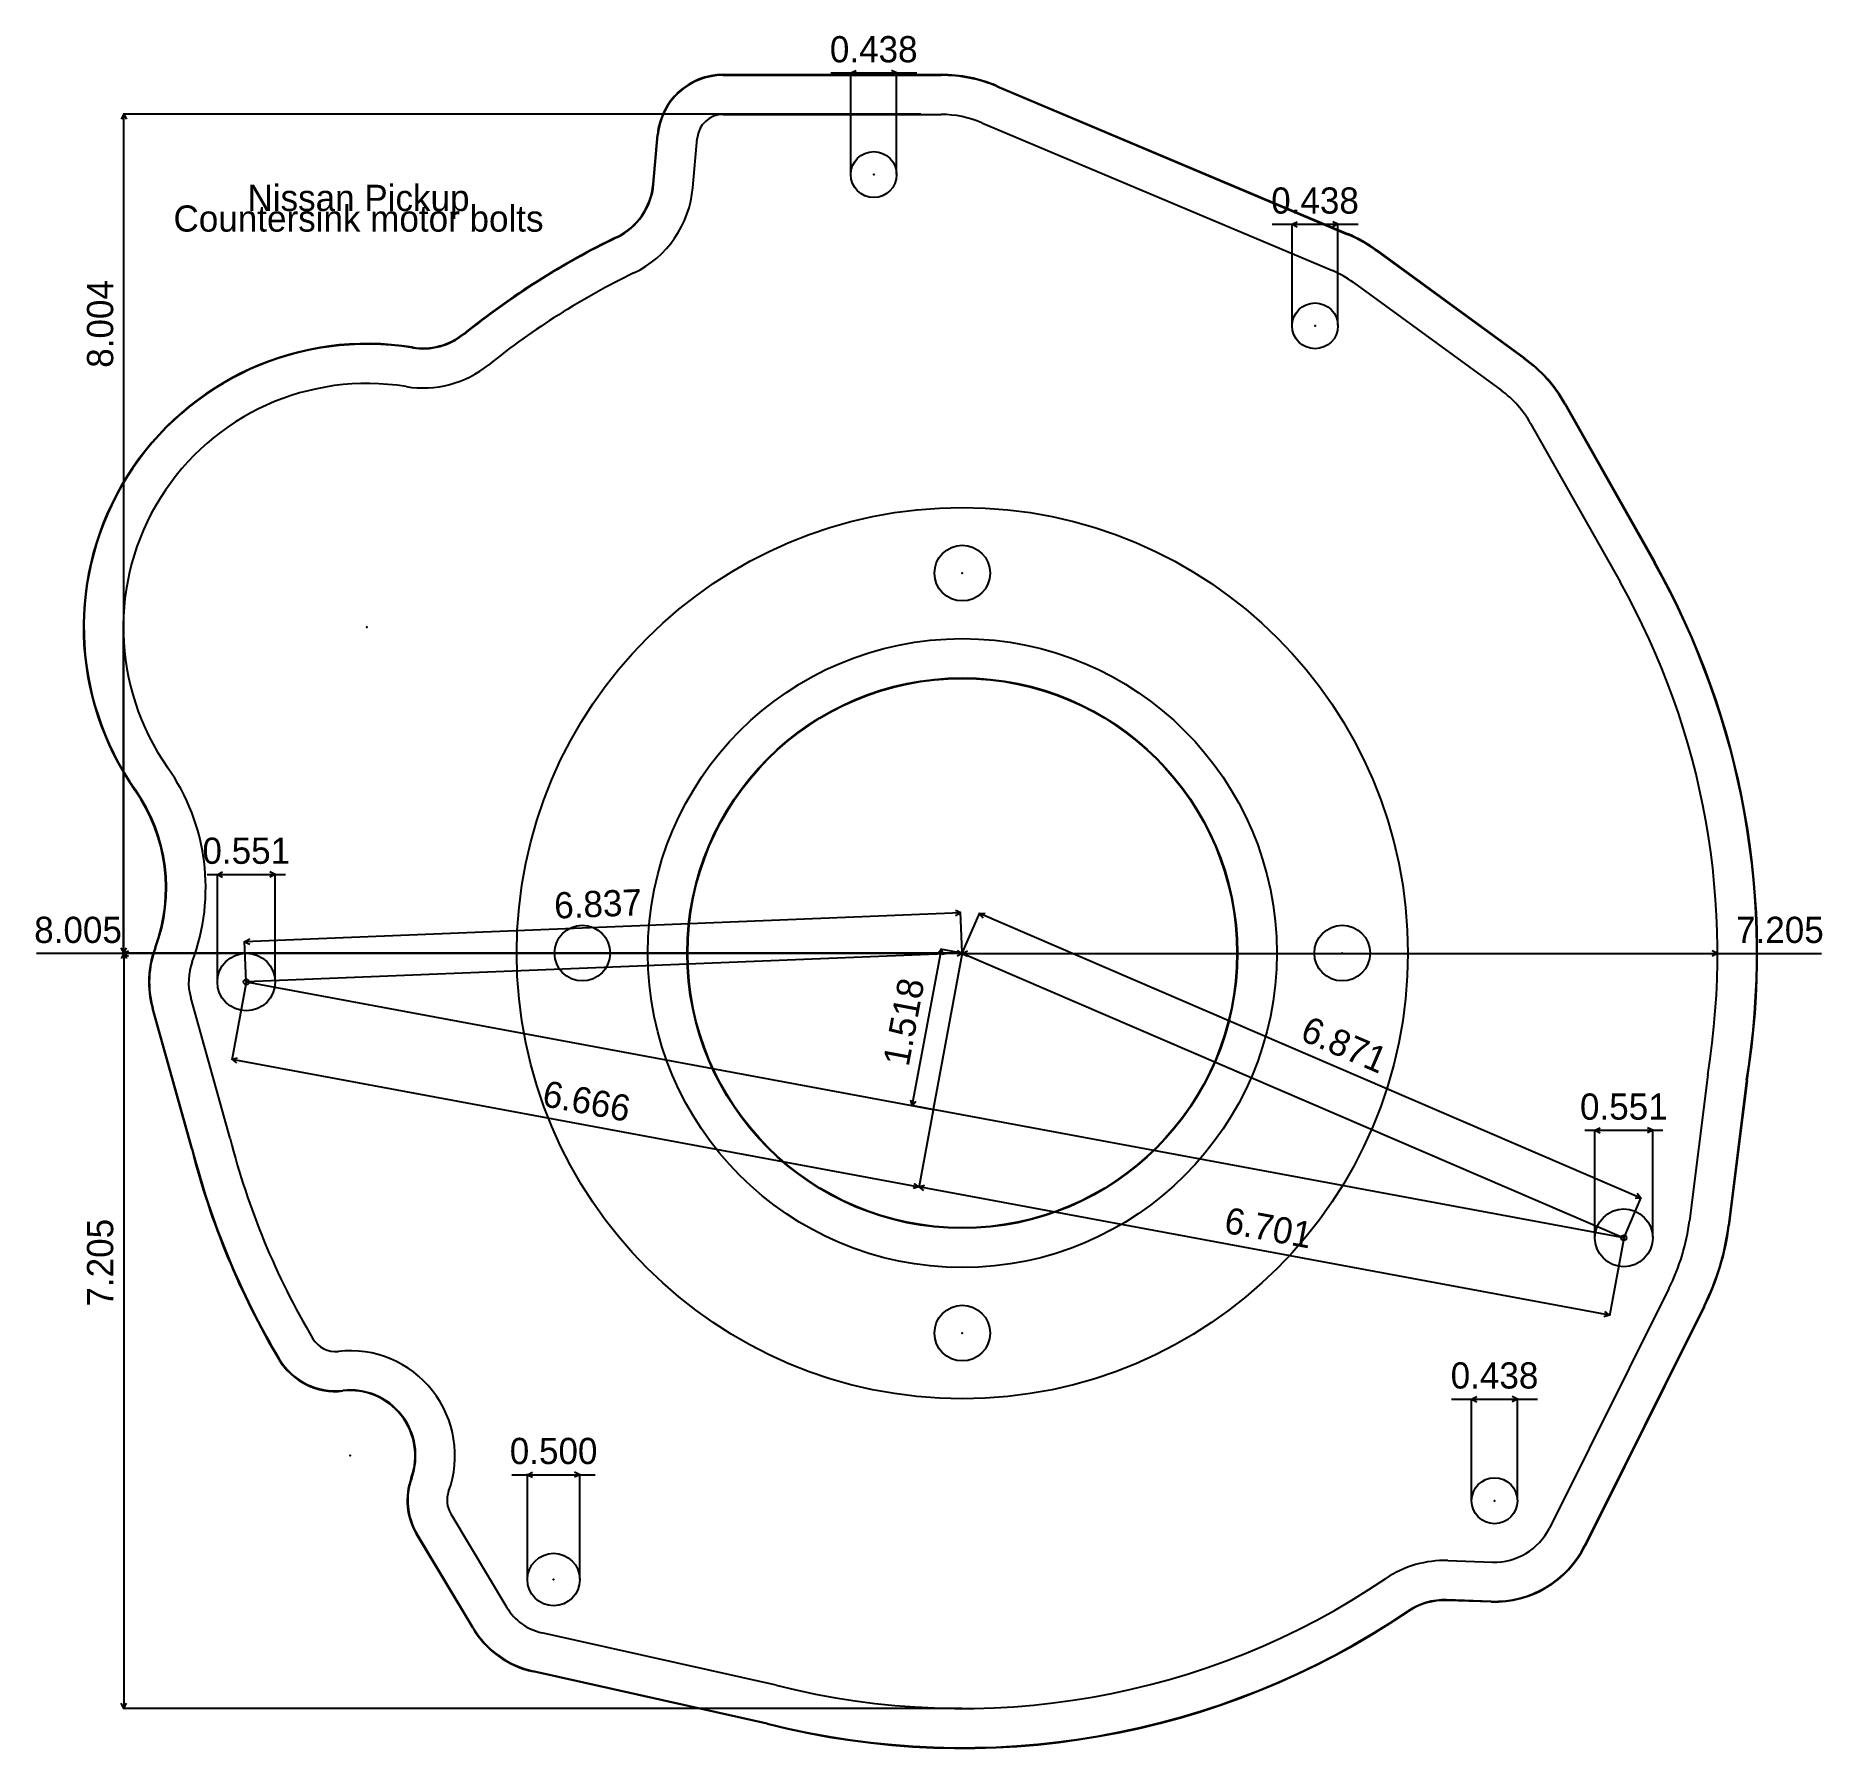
# Model space of a CAD drawing. Extents: x -8.8 to 8.2, y -7.6 to 8.8.
import ezdxf
from ezdxf.enums import TextEntityAlignment as Align

# ---------------------------------------------------------------- set-up
doc = ezdxf.new("R2010")
doc.units = 0

msp = doc.modelspace()

# ---------------------------------------------------------------- linework, layer by layer
at = {"layer": 'CAM', "color": 7, "linetype": 'CONTINUOUS'}
for p, q in [((-2.280917, 8.38), (-0.20227, 8.38)), ((-2.280917, 8.375), (-0.20227, 8.375)), ((0.33211, 8.266911), (3.676372, 6.856308)), ((0.334053, 8.271518), (3.678316, 6.860915)), ((-2.949639, 7.33491), (-2.90852, 7.804908)), ((-2.944658, 7.334475), (-2.903539, 7.804472)), ((3.952402, 6.70019), (5.360918, 5.672569)), ((3.955349, 6.70423), (5.363865, 5.676608)), ((5.747983, 5.237555), (6.601355, 3.725388)), ((5.752338, 5.240013), (6.605709, 3.727845)), ((-7.352045, -1.865384), (-7.726727, -0.525946)), ((-7.347214, -1.864096), (-7.721911, -0.524599)), ((7.482345, -1.212814), (7.308926, -2.599814)), ((7.487295, -1.213525), (7.313887, -2.600434)), ((7.077526, -3.365316), (5.9366, -5.652481)), ((7.082001, -3.367547), (5.941075, -5.654712)), ((-4.671198, -6.437707), (-5.206, -5.544243)), ((-4.666908, -6.435139), (-5.20171, -5.541675)), ((5.045879, -6.188434), (4.620544, -6.174466)), ((5.046043, -6.183437), (4.620708, -6.169469)), ((-1.862821, -7.352695), (-4.095252, -6.853808)), ((-1.861661, -7.347831), (-4.094162, -6.848928))]:
    msp.add_line(p, q, dxfattribs=at)
for centre, radius in [((0, 0), 2.625), ((0, 0), 2.62), ((-6.831107, -0.275414), 0.0256), ((6.31121, -2.715944), 0.0256)]:
    msp.add_circle(centre, radius, dxfattribs=at)
for centre, radius, start, end in [((-2.280917, 7.75), 0.63, 90, 175), ((-2.280917, 7.75), 0.625, 90, 175), ((-0.20227, 7), 1.38, 67.130089, 90), ((-0.20227, 7), 1.375, 67.130089, 90), ((-3.56728, 7.388947), 0.62, 295.770599, 355), ((-3.56728, 7.388947), 0.625, 295.770599, 355), ((0, 0), 7.585, 115.770599, 128.839403), ((0, 0), 7.58, 115.770599, 128.839403), ((3.141992, 5.589397), 1.375, 53.886342, 67.130089), ((3.141992, 5.589397), 1.38, 53.886342, 67.130089), ((-5.679713, 3.109097), 2.705, 80.757619, 215.10463), ((-5.679713, 3.109097), 2.7, 80.757619, 215.10463), ((-5.145681, 6.390931), 0.625, 260.757619, 308.839403), ((-5.145681, 6.390931), 0.62, 260.757619, 308.839403), ((4.550508, 4.561776), 1.375, 29.437637, 53.886342), ((4.550508, 4.561776), 1.38, 29.437637, 53.886342), ((0, 0), 7.58, 350.792995, 389.437637), ((0, 0), 7.585, 350.793681, 389.437637), ((-9.21801, 0.621913), 1.62, 339.396846, 395.10463), ((-9.21801, 0.621913), 1.625, 339.396846, 395.10463), ((-6.831107, -0.275414), 0.93, 159.396846, 195.627919), ((-6.831107, -0.275414), 0.925, 159.396846, 195.627919), ((0, 0), 7.585, 194.236842, 210.700366), ((0, 0), 7.58, 194.236384, 210.700366), ((4.952275, -2.305159), 2.375, 333.488215, 352.873208), ((4.952275, -2.305159), 2.38, 333.488215, 352.873208), ((-5.98025, -3.550864), 0.63, 210.700366, 276.442683), ((-5.98025, -3.550864), 0.625, 210.700366, 276.442683), ((-5.839988, -4.79297), 0.625, 339.991034, 456.442683), ((-5.839988, -4.79297), 0.62, 339.991034, 456.442683), ((-4.665439, -5.220679), 0.63, 159.991034, 210.903543), ((-4.665439, -5.220679), 0.625, 159.991034, 210.903543), ((5.077552, -5.223954), 0.965, 268.119116, 333.488215), ((5.077552, -5.223954), 0.96, 268.119116, 333.488215), ((0, 0), 7.585, 255.783136, 304.10128), ((0, 0), 7.58, 255.782601, 304.10128), ((4.600195, -6.794132), 0.625, 88.119116, 124.10128), ((4.600195, -6.794132), 0.62, 88.119116, 124.10128), ((-3.898968, -5.975472), 0.9, 210.903543, 257.402937), ((-3.898968, -5.975472), 0.895, 210.903543, 257.402937)]:
    msp.add_arc(centre, radius, start, end, dxfattribs=at)
at = {"layer": 'Default', "color": 7, "linetype": 'CONTINUOUS'}
for p, q in [((-2.280917, 8), (-0.20227, 8)), ((0.18637, 7.92139), (3.530632, 6.510787)), ((-2.571085, 7.301791), (-2.529966, 7.771789)), ((3.731381, 6.397247), (5.139897, 5.369625)), ((5.421399, 5.053252), (6.274771, 3.541084)), ((0, 0), (-6.831107, -0.275414)), ((0, 0), (-0.277155, -1.492484)), ((0, 0), (6.31121, -2.715944)), ((-6.831107, -0.275414), (-0.277155, -1.492484)), ((-6.984834, -1.767516), (-7.360775, -0.423578)), ((7.111097, -1.159448), (6.936823, -2.55329)), ((6.31121, -2.715944), (-0.277155, -1.492484)), ((6.74196, -3.197922), (5.601034, -5.485087)), ((-4.879948, -5.349078), (-4.345146, -6.242541)), ((4.633016, -5.794671), (5.058351, -5.808639)), ((-1.774635, -6.983029), (-4.012377, -6.482955))]:
    msp.add_line(p, q, dxfattribs=at)
for centre, radius in [((-0.845143, 7.427069), 0.21875), ((3.365014, 5.98372), 0.21875), ((-6.831107, -0.275414), 0.2756), ((6.31121, -2.715944), 0.2756), ((5.077552, -5.223954), 0.21875), ((-3.898968, -5.975472), 0.25)]:
    msp.add_circle(centre, radius, dxfattribs=at)
at = {"layer": 'Default', "color": 9, "linetype": 'CONTINUOUS'}
for centre, radius in [((0, 0), 4.251), ((0, 3.625), 0.265625), ((0, 0), 3), ((-3.625, 0), 0.265625), ((3.625, 0), 0.265625), ((0, -3.625), 0.265625)]:
    msp.add_circle(centre, radius, dxfattribs=at)
at = {"layer": 'Default', "color": 7, "linetype": 'CONTINUOUS'}
for centre, radius, start, end in [((-2.280917, 7.75), 0.25, 90, 175), ((-0.20227, 7), 1, 67.130089, 90), ((-3.56728, 7.388947), 1, 295.770599, 355), ((0, 0), 7.205, 115.770599, 128.839403), ((3.141992, 5.589397), 1, 53.886342, 67.130089), ((-5.145681, 6.390931), 1, 260.757619, 308.839403), ((-5.679713, 3.109097), 2.325, 80.757619, 215.10463), ((4.550508, 4.561776), 1, 29.437637, 53.886342), ((0, 0), 7.205, 350.739541, 389.437637), ((-9.21801, 0.621913), 2, 339.396846, 395.10463), ((-6.831107, -0.275414), 0.55, 159.396846, 195.627919), ((0, 0), 7.205, 194.200628, 210.700366), ((4.952275, -2.305159), 2, 333.488215, 352.873208), ((-5.98025, -3.550864), 0.25, 210.700366, 276.442683), ((-5.839988, -4.79297), 1, 339.991034, 456.442683), ((-4.665439, -5.220679), 0.25, 159.991034, 210.903543), ((5.077552, -5.223954), 0.585, 268.119116, 333.488215), ((4.600195, -6.794132), 1, 88.119116, 124.10128), ((0, 0), 7.205, 255.740966, 304.10128), ((-3.898968, -5.975472), 0.52, 210.903543, 257.402937)]:
    msp.add_arc(centre, radius, start, end, dxfattribs=at)
at = {"layer": 'Default', "color": 7}
for p in [(-0.845143, 7.427069), (3.365014, 5.98372), (-5.679713, 3.109097), (0, 0), (-6.831107, -0.275414), (-0.277155, -1.492484), (6.31121, -2.715944), (-5.839988, -4.79297), (5.077552, -5.223954), (-3.898968, -5.975472)]:
    msp.add_point(p, dxfattribs=at)
at = {"layer": 'Default', "color": 9}
for p in [(0, 3.625), (-3.625, 0), (0, 0), (3.625, 0), (0, -3.625)]:
    msp.add_point(p, dxfattribs=at)
at = {"layer": 'DIM', "color": 7, "linetype": 'CONTINUOUS'}
for p, q in [((-1.255303, 8.395819), (-0.434983, 8.395819)), ((-1.063893, 8.395819), (-1.013893, 8.420819)), ((-1.063893, 7.432149), (-1.063893, 8.403439)), ((-1.063893, 8.395819), (-1.013893, 8.370819)), ((-0.626393, 8.395819), (-0.676393, 8.420819)), ((-0.626393, 8.395819), (-0.676393, 8.370819)), ((-0.626393, 7.432149), (-0.626393, 8.403439)), ((-7.999124, 8.004138), (-8.024124, 7.954138)), ((-0.395836, 8.004138), (-8.006744, 8.004138)), ((-7.999124, 0), (-7.999124, 8.004138)), ((-7.999124, 8.004138), (-7.974124, 7.954138)), ((2.954854, 6.95247), (3.775174, 6.95247)), ((3.146264, 6.95247), (3.196264, 6.97747)), ((3.146264, 5.9888), (3.146264, 6.96009)), ((3.146264, 6.95247), (3.196264, 6.92747)), ((3.583764, 6.95247), (3.533764, 6.97747)), ((3.583764, 6.95247), (3.533764, 6.92747)), ((3.583764, 5.9888), (3.583764, 6.96009)), ((-8.004713, 3.104017), (-8.004713, -0.012291)), ((-7.203768, 0.750186), (-6.458448, 0.750186)), ((-7.106708, 0.750186), (-7.056708, 0.775186)), ((-7.106708, -0.270334), (-7.106708, 0.757806)), ((-7.106708, 0.750186), (-7.056708, 0.725186)), ((-6.555508, 0.750186), (-6.605508, 0.775186)), ((-6.555508, 0.750186), (-6.605508, 0.725186)), ((-6.555508, -0.270334), (-6.555508, 0.757806)), ((-0.015451, 0.383225), (-6.846558, 0.107811)), ((-0.015451, 0.383225), (-0.066417, 0.40619)), ((-0.015451, 0.383225), (-0.064403, 0.356231)), ((-0.000205, 0.005076), (-0.015758, 0.390839)), ((0.002008, 0.004666), (0.165967, 0.385668)), ((0.162955, 0.378669), (0.218765, 0.381868)), ((6.474165, -2.337276), (0.162955, 0.378669)), ((0.162955, 0.378669), (0.199001, 0.33594)), ((-7.999124, 0), (-8.024124, 0.05)), ((-7.999124, 0), (-8.024124, -0.05)), ((-0.00508, 0), (-8.006744, 0)), ((-0.00508, 0), (-8.006744, 0)), ((-8.004713, -0.004671), (-7.954713, 0.020329)), ((-7.999124, 0), (-7.974124, 0.05)), ((-7.999124, 0), (-7.999124, -7.205)), ((-7.999124, 0), (-7.974124, -0.05)), ((-6.831312, -0.270339), (-6.846865, 0.115424)), ((-6.846558, 0.107811), (-6.797606, 0.134805)), ((-6.846558, 0.107811), (-6.795592, 0.084845)), ((-0.476865, -1.455398), (-0.199711, 0.037086)), ((-0.199711, 0.037086), (-0.233419, -0.007509)), ((-0.004995, 0.000928), (-0.207203, 0.038478)), ((-0.199711, 0.037086), (-0.18426, -0.016638)), ((0, -0.004671), (-0.05, 0.020329)), ((0, -0.004671), (0.05, 0.020329)), ((7.205, -0.004671), (7.155, 0.020329)), ((0, -0.004671), (-8.833628, -0.004671)), ((-8.004713, -0.004671), (-7.954713, -0.029671)), ((0, -0.004671), (-0.05, -0.029671)), ((0, -0.004671), (8.197732, -0.004671)), ((0, -0.004671), (0.05, -0.029671)), ((0, -0.00508), (0, -0.012291)), ((0, -0.00508), (0, -0.012291)), ((7.205, -0.004671), (7.155, -0.029671)), ((7.205, -0.00508), (7.205, -0.012291)), ((-6.832035, -0.280409), (-6.969433, -1.0203)), ((-6.968041, -1.012808), (-6.914317, -0.997357)), ((-6.968041, -1.012808), (-0.414088, -2.229878)), ((-6.968041, -1.012808), (-6.923446, -1.046517)), ((-0.476865, -1.455398), (-0.492316, -1.401674)), ((-0.282149, -1.491557), (-0.484357, -1.454007)), ((-0.476865, -1.455398), (-0.443157, -1.410803)), ((-0.278082, -1.497479), (-0.41548, -2.23737)), ((-0.278082, -1.497479), (-0.41548, -2.23737)), ((5.93855, -1.690344), (6.68387, -1.690344)), ((6.03561, -1.690344), (6.08561, -1.665344)), ((6.03561, -2.710864), (6.03561, -1.682724)), ((6.03561, -1.690344), (6.08561, -1.715344)), ((6.58681, -1.690344), (6.53681, -1.665344)), ((6.58681, -1.690344), (6.53681, -1.715344)), ((6.58681, -2.710864), (6.58681, -1.682724)), ((-0.414088, -2.229878), (-0.458684, -2.196169)), ((-0.414088, -2.229878), (-0.360364, -2.214427)), ((-0.414088, -2.229878), (-0.467812, -2.245329)), ((6.174276, -3.453338), (-0.414088, -2.229878)), ((-0.414088, -2.229878), (-0.369493, -2.263587)), ((6.313218, -2.711278), (6.477177, -2.330276)), ((6.474165, -2.337276), (6.418355, -2.340475)), ((6.474165, -2.337276), (6.438119, -2.294547)), ((6.310282, -2.720939), (6.172885, -3.46083)), ((6.174276, -3.453338), (6.120552, -3.468789)), ((6.174276, -3.453338), (6.129681, -3.419629)), ((4.667391, -4.255204), (5.487711, -4.255204)), ((4.858801, -4.255204), (4.908801, -4.230204)), ((4.858801, -5.218874), (4.858801, -4.247584)), ((4.858801, -4.255204), (4.908801, -4.280204)), ((5.296301, -4.255204), (5.246301, -4.230204)), ((5.296301, -4.255204), (5.246301, -4.280204)), ((5.296301, -5.218874), (5.296301, -4.247584)), ((-4.296628, -4.975472), (-3.501308, -4.975472)), ((-4.148968, -4.975472), (-4.098968, -4.950472)), ((-4.148968, -5.970392), (-4.148968, -4.967852)), ((-4.148968, -4.975472), (-4.098968, -5.000472)), ((-3.648968, -4.975472), (-3.698968, -4.950472)), ((-3.648968, -4.975472), (-3.698968, -5.000472)), ((-3.648968, -5.970392), (-3.648968, -4.967852)), ((-7.999124, -7.205), (-8.024124, -7.155)), ((-7.999124, -7.205), (-7.974124, -7.155)), ((-0.00508, -7.205), (-8.006744, -7.205))]:
    msp.add_line(p, q, dxfattribs=at)

# ---------------------------------------------------------------- texts
at = {"layer": 'DIM', "color": 7}
for s, p in [('0.438', (-0.845143, 8.49742)), ('Nissan Pickup', (-5.760298, 7.079214)), ('0.438', (3.365014, 7.05407)), ('Countersink motor bolts', (-5.760298, 6.882363)), ('0.551', (-6.831108, 0.851786)), ('8.005', (-8.435968, 0.096929)), ('7.205', (7.800072, 0.096929)), ('0.551', (6.31121, -1.588745)), ('0.438', (5.077551, -4.153604)), ('0.500', (-3.898968, -4.873872))]:
    msp.add_text(s, height=0.25, dxfattribs=at).set_placement(p, align=Align.CENTER)
for s, rotation, p in [('8.004', 90.000003, (-8.100724, 6.001935)), ('6.837', 2.308781, (-3.470928, 0.345591)), ('1.518', 79.480002, (-0.43602, -0.678971)), ('6.871', -23.283978, (3.595243, -0.987762)), ('6.666', -10.52, (-3.606273, -1.533752)), ('7.205', 90.000003, (-8.100724, -2.953369)), ('6.701', -10.519995, (2.898644, -2.741716))]:
    msp.add_text(s, height=0.25, rotation=rotation, dxfattribs=at).set_placement(p, align=Align.CENTER)

doc.saveas('drawing.dxf')
